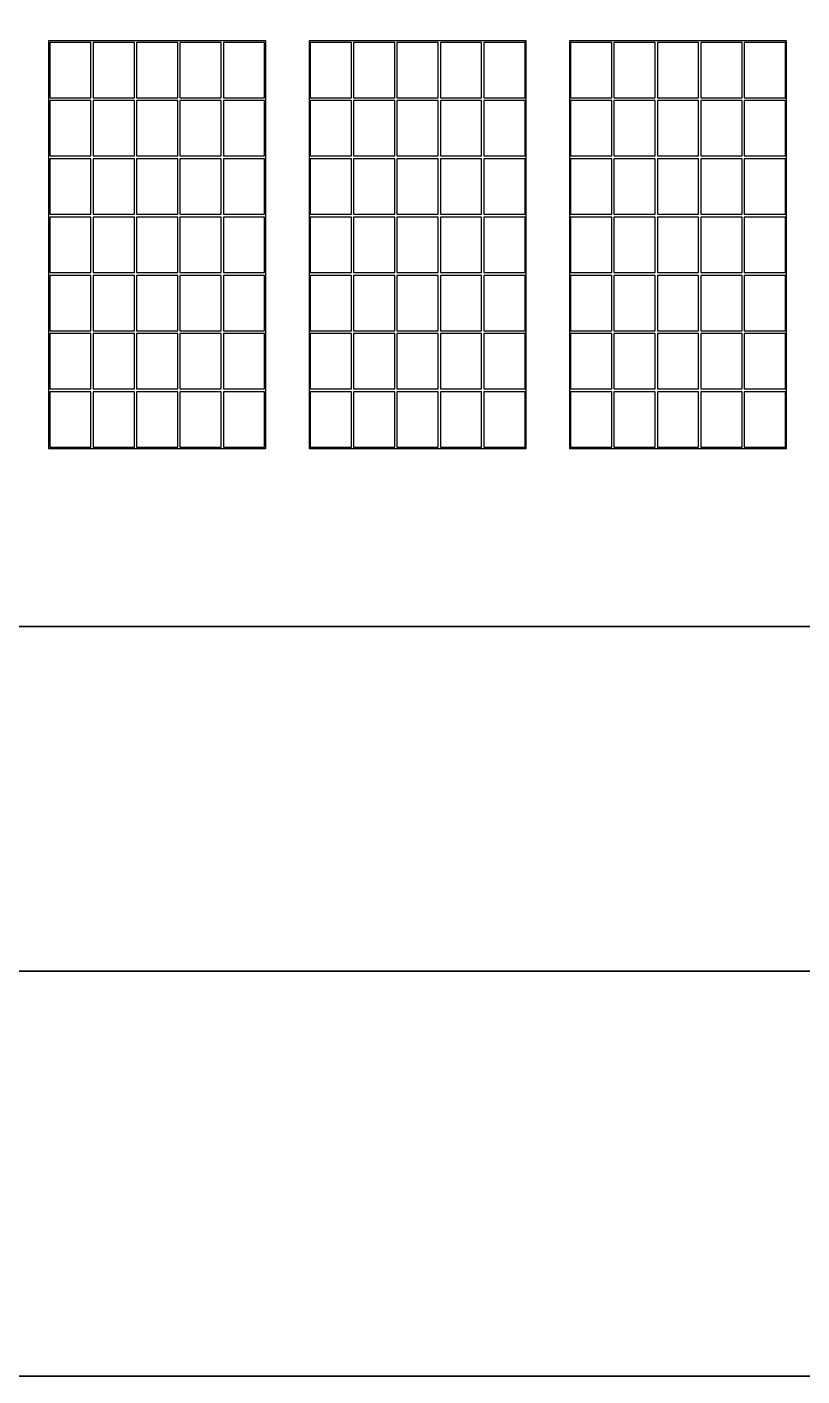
# Model space of a CAD drawing. Header units: centimetres. Extents: x -64.7 to 31.2, y -38.5 to 7.
# Drawn here: x -2.889 to -1.856, y 3.35 to 5.15 of the extents above; entities that cross this region are included whole.
import ezdxf

# ---------------------------------------------------------------- set-up
doc = ezdxf.new("R2010")
doc.units = ezdxf.units.CM
doc.header["$MEASUREMENT"] = 0
doc.layers.add('Layer 1', color=7, linetype='Continuous')

msp = doc.modelspace()

# ---------------------------------------------------------------- linework, layer by layer
at = {"layer": 'Layer 1', "color": 114, "lineweight": 35}
msp.add_open_spline([(-5.5, 6.95), (-5.5, 6.95), (2.5, 6.95), (2.5, 6.95), (2.5, 6.95), (2.5, 6.95), (2.5, 3.35), (2.5, 3.35), (2.5, 3.35), (2.5, 3.35), (-5.5, 3.35), (-5.5, 3.35), (-5.5, 3.35), (-5.5, 3.35), (-5.5, 6.95), (-5.5, 6.95)], degree=3, knots=[0, 0, 0, 0, 0.25, 0.25, 0.25, 0.25, 0.5, 0.5, 0.5, 0.5, 0.75, 0.75, 0.75, 0.75, 1, 1, 1, 1], dxfattribs=at)
at = {"layer": 'Layer 1', "color": 250, "lineweight": 35}
msp.add_open_spline([(-4.8, 6.41), (-4.8, 6.41), (1.8, 6.41), (1.8, 6.41), (1.8, 6.41), (1.8, 6.41), (1.8, 3.89), (1.8, 3.89), (1.8, 3.89), (1.8, 3.89), (-4.8, 3.89), (-4.8, 3.89), (-4.8, 3.89), (-4.8, 3.89), (-4.8, 6.41), (-4.8, 6.41)], degree=3, knots=[0, 0, 0, 0, 0.25, 0.25, 0.25, 0.25, 0.5, 0.5, 0.5, 0.5, 0.75, 0.75, 0.75, 0.75, 1, 1, 1, 1], dxfattribs=at)
at = {"layer": 'Layer 1', "color": 52, "lineweight": 35}
msp.add_open_spline([(-4.3105, 5.95), (-4.3105, 5.95), (1.3105, 5.95), (1.3105, 5.95), (1.3105, 5.95), (1.3105, 5.95), (1.3105, 4.35), (1.3105, 4.35), (1.3105, 4.35), (1.3105, 4.35), (-4.3105, 4.35), (-4.3105, 4.35), (-4.3105, 4.35), (-4.3105, 4.35), (-4.3105, 5.95), (-4.3105, 5.95)], degree=3, knots=[0, 0, 0, 0, 0.25, 0.25, 0.25, 0.25, 0.5, 0.5, 0.5, 0.5, 0.75, 0.75, 0.75, 0.75, 1, 1, 1, 1], dxfattribs=at)
at = {"layer": 'Layer 1', "color": 52}
for points in [[(-2.86057, 5.13141), (-2.86057, 5.13141), (-2.57094, 5.13141), (-2.57094, 5.13141), (-2.57094, 5.13141), (-2.57094, 5.13141), (-2.57094, 4.58738), (-2.57094, 4.58738), (-2.57094, 4.58738), (-2.57094, 4.58738), (-2.86057, 4.58738), (-2.86057, 4.58738), (-2.86057, 4.58738), (-2.86057, 4.58738), (-2.86057, 5.13141), (-2.86057, 5.13141)], [(-2.51321, 5.13141), (-2.51321, 5.13141), (-2.22358, 5.13141), (-2.22358, 5.13141), (-2.22358, 5.13141), (-2.22358, 5.13141), (-2.22358, 4.58738), (-2.22358, 4.58738), (-2.22358, 4.58738), (-2.22358, 4.58738), (-2.51321, 4.58738), (-2.51321, 4.58738), (-2.51321, 4.58738), (-2.51321, 4.58738), (-2.51321, 5.13141), (-2.51321, 5.13141)], [(-2.16585, 5.13141), (-2.16585, 5.13141), (-1.87622, 5.13141), (-1.87622, 5.13141), (-1.87622, 5.13141), (-1.87622, 5.13141), (-1.87622, 4.58738), (-1.87622, 4.58738), (-1.87622, 4.58738), (-1.87622, 4.58738), (-2.16585, 4.58738), (-2.16585, 4.58738), (-2.16585, 4.58738), (-2.16585, 4.58738), (-2.16585, 5.13141), (-2.16585, 5.13141)], [(-2.85912, 5.12947), (-2.85912, 5.12947), (-2.80409, 5.12947), (-2.80409, 5.12947), (-2.80409, 5.12947), (-2.80409, 5.12947), (-2.80409, 5.05563), (-2.80409, 5.05563), (-2.80409, 5.05563), (-2.80409, 5.05563), (-2.85912, 5.05563), (-2.85912, 5.05563), (-2.85912, 5.05563), (-2.85912, 5.05563), (-2.85912, 5.12947), (-2.85912, 5.12947)], [(-2.80119, 5.12947), (-2.80119, 5.12947), (-2.74616, 5.12947), (-2.74616, 5.12947), (-2.74616, 5.12947), (-2.74616, 5.12947), (-2.74616, 5.05563), (-2.74616, 5.05563), (-2.74616, 5.05563), (-2.74616, 5.05563), (-2.80119, 5.05563), (-2.80119, 5.05563), (-2.80119, 5.05563), (-2.80119, 5.05563), (-2.80119, 5.12947), (-2.80119, 5.12947)], [(-2.62742, 5.12947), (-2.62742, 5.12947), (-2.57239, 5.12947), (-2.57239, 5.12947), (-2.57239, 5.12947), (-2.57239, 5.12947), (-2.57239, 5.05563), (-2.57239, 5.05563), (-2.57239, 5.05563), (-2.57239, 5.05563), (-2.62742, 5.05563), (-2.62742, 5.05563), (-2.62742, 5.05563), (-2.62742, 5.05563), (-2.62742, 5.12947), (-2.62742, 5.12947)], [(-2.51176, 5.12947), (-2.51176, 5.12947), (-2.45673, 5.12947), (-2.45673, 5.12947), (-2.45673, 5.12947), (-2.45673, 5.12947), (-2.45673, 5.05563), (-2.45673, 5.05563), (-2.45673, 5.05563), (-2.45673, 5.05563), (-2.51176, 5.05563), (-2.51176, 5.05563), (-2.51176, 5.05563), (-2.51176, 5.05563), (-2.51176, 5.12947), (-2.51176, 5.12947)], [(-2.45384, 5.12947), (-2.45384, 5.12947), (-2.39881, 5.12947), (-2.39881, 5.12947), (-2.39881, 5.12947), (-2.39881, 5.12947), (-2.39881, 5.05563), (-2.39881, 5.05563), (-2.39881, 5.05563), (-2.39881, 5.05563), (-2.45384, 5.05563), (-2.45384, 5.05563), (-2.45384, 5.05563), (-2.45384, 5.05563), (-2.45384, 5.12947), (-2.45384, 5.12947)], [(-2.39591, 5.12947), (-2.39591, 5.12947), (-2.34088, 5.12947), (-2.34088, 5.12947), (-2.34088, 5.12947), (-2.34088, 5.12947), (-2.34088, 5.05563), (-2.34088, 5.05563), (-2.34088, 5.05563), (-2.34088, 5.05563), (-2.39591, 5.05563), (-2.39591, 5.05563), (-2.39591, 5.05563), (-2.39591, 5.05563), (-2.39591, 5.12947), (-2.39591, 5.12947)], [(-2.33798, 5.12947), (-2.33798, 5.12947), (-2.28296, 5.12947), (-2.28296, 5.12947), (-2.28296, 5.12947), (-2.28296, 5.12947), (-2.28296, 5.05563), (-2.28296, 5.05563), (-2.28296, 5.05563), (-2.28296, 5.05563), (-2.33798, 5.05563), (-2.33798, 5.05563), (-2.33798, 5.05563), (-2.33798, 5.05563), (-2.33798, 5.12947), (-2.33798, 5.12947)], [(-2.28006, 5.12947), (-2.28006, 5.12947), (-2.22503, 5.12947), (-2.22503, 5.12947), (-2.22503, 5.12947), (-2.22503, 5.12947), (-2.22503, 5.05563), (-2.22503, 5.05563), (-2.22503, 5.05563), (-2.22503, 5.05563), (-2.28006, 5.05563), (-2.28006, 5.05563), (-2.28006, 5.05563), (-2.28006, 5.05563), (-2.28006, 5.12947), (-2.28006, 5.12947)], [(-2.1644, 5.12947), (-2.1644, 5.12947), (-2.10937, 5.12947), (-2.10937, 5.12947), (-2.10937, 5.12947), (-2.10937, 5.12947), (-2.10937, 5.05563), (-2.10937, 5.05563), (-2.10937, 5.05563), (-2.10937, 5.05563), (-2.1644, 5.05563), (-2.1644, 5.05563), (-2.1644, 5.05563), (-2.1644, 5.05563), (-2.1644, 5.12947), (-2.1644, 5.12947)], [(-2.10648, 5.12947), (-2.10648, 5.12947), (-2.05145, 5.12947), (-2.05145, 5.12947), (-2.05145, 5.12947), (-2.05145, 5.12947), (-2.05145, 5.05563), (-2.05145, 5.05563), (-2.05145, 5.05563), (-2.05145, 5.05563), (-2.10648, 5.05563), (-2.10648, 5.05563), (-2.10648, 5.05563), (-2.10648, 5.05563), (-2.10648, 5.12947), (-2.10648, 5.12947)], [(-2.04855, 5.12947), (-2.04855, 5.12947), (-1.99352, 5.12947), (-1.99352, 5.12947), (-1.99352, 5.12947), (-1.99352, 5.12947), (-1.99352, 5.05563), (-1.99352, 5.05563), (-1.99352, 5.05563), (-1.99352, 5.05563), (-2.04855, 5.05563), (-2.04855, 5.05563), (-2.04855, 5.05563), (-2.04855, 5.05563), (-2.04855, 5.12947), (-2.04855, 5.12947)], [(-1.99063, 5.12947), (-1.99063, 5.12947), (-1.9356, 5.12947), (-1.9356, 5.12947), (-1.9356, 5.12947), (-1.9356, 5.12947), (-1.9356, 5.05563), (-1.9356, 5.05563), (-1.9356, 5.05563), (-1.9356, 5.05563), (-1.99063, 5.05563), (-1.99063, 5.05563), (-1.99063, 5.05563), (-1.99063, 5.05563), (-1.99063, 5.12947), (-1.99063, 5.12947)], [(-1.9327, 5.12947), (-1.9327, 5.12947), (-1.87767, 5.12947), (-1.87767, 5.12947), (-1.87767, 5.12947), (-1.87767, 5.12947), (-1.87767, 5.05563), (-1.87767, 5.05563), (-1.87767, 5.05563), (-1.87767, 5.05563), (-1.9327, 5.05563), (-1.9327, 5.05563), (-1.9327, 5.05563), (-1.9327, 5.05563), (-1.9327, 5.12947), (-1.9327, 5.12947)], [(-2.85912, 5.05175), (-2.85912, 5.05175), (-2.80409, 5.05175), (-2.80409, 5.05175), (-2.80409, 5.05175), (-2.80409, 5.05175), (-2.80409, 4.97792), (-2.80409, 4.97792), (-2.80409, 4.97792), (-2.80409, 4.97792), (-2.85912, 4.97792), (-2.85912, 4.97792), (-2.85912, 4.97792), (-2.85912, 4.97792), (-2.85912, 5.05175), (-2.85912, 5.05175)], [(-2.74327, 5.05175), (-2.74327, 5.05175), (-2.68824, 5.05175), (-2.68824, 5.05175), (-2.68824, 5.05175), (-2.68824, 5.05175), (-2.68824, 4.97792), (-2.68824, 4.97792), (-2.68824, 4.97792), (-2.68824, 4.97792), (-2.74327, 4.97792), (-2.74327, 4.97792), (-2.74327, 4.97792), (-2.74327, 4.97792), (-2.74327, 5.05175), (-2.74327, 5.05175)], [(-2.68534, 5.05175), (-2.68534, 5.05175), (-2.63031, 5.05175), (-2.63031, 5.05175), (-2.63031, 5.05175), (-2.63031, 5.05175), (-2.63031, 4.97792), (-2.63031, 4.97792), (-2.63031, 4.97792), (-2.63031, 4.97792), (-2.68534, 4.97792), (-2.68534, 4.97792), (-2.68534, 4.97792), (-2.68534, 4.97792), (-2.68534, 5.05175), (-2.68534, 5.05175)], [(-2.62742, 5.05175), (-2.62742, 5.05175), (-2.57239, 5.05175), (-2.57239, 5.05175), (-2.57239, 5.05175), (-2.57239, 5.05175), (-2.57239, 4.97792), (-2.57239, 4.97792), (-2.57239, 4.97792), (-2.57239, 4.97792), (-2.62742, 4.97792), (-2.62742, 4.97792), (-2.62742, 4.97792), (-2.62742, 4.97792), (-2.62742, 5.05175), (-2.62742, 5.05175)], [(-2.51176, 5.05175), (-2.51176, 5.05175), (-2.45673, 5.05175), (-2.45673, 5.05175), (-2.45673, 5.05175), (-2.45673, 5.05175), (-2.45673, 4.97792), (-2.45673, 4.97792), (-2.45673, 4.97792), (-2.45673, 4.97792), (-2.51176, 4.97792), (-2.51176, 4.97792), (-2.51176, 4.97792), (-2.51176, 4.97792), (-2.51176, 5.05175), (-2.51176, 5.05175)], [(-2.45384, 5.05175), (-2.45384, 5.05175), (-2.39881, 5.05175), (-2.39881, 5.05175), (-2.39881, 5.05175), (-2.39881, 5.05175), (-2.39881, 4.97792), (-2.39881, 4.97792), (-2.39881, 4.97792), (-2.39881, 4.97792), (-2.45384, 4.97792), (-2.45384, 4.97792), (-2.45384, 4.97792), (-2.45384, 4.97792), (-2.45384, 5.05175), (-2.45384, 5.05175)], [(-2.39591, 5.05175), (-2.39591, 5.05175), (-2.34088, 5.05175), (-2.34088, 5.05175), (-2.34088, 5.05175), (-2.34088, 5.05175), (-2.34088, 4.97792), (-2.34088, 4.97792), (-2.34088, 4.97792), (-2.34088, 4.97792), (-2.39591, 4.97792), (-2.39591, 4.97792), (-2.39591, 4.97792), (-2.39591, 4.97792), (-2.39591, 5.05175), (-2.39591, 5.05175)], [(-2.33798, 5.05175), (-2.33798, 5.05175), (-2.28296, 5.05175), (-2.28296, 5.05175), (-2.28296, 5.05175), (-2.28296, 5.05175), (-2.28296, 4.97792), (-2.28296, 4.97792), (-2.28296, 4.97792), (-2.28296, 4.97792), (-2.33798, 4.97792), (-2.33798, 4.97792), (-2.33798, 4.97792), (-2.33798, 4.97792), (-2.33798, 5.05175), (-2.33798, 5.05175)], [(-2.28006, 5.05175), (-2.28006, 5.05175), (-2.22503, 5.05175), (-2.22503, 5.05175), (-2.22503, 5.05175), (-2.22503, 5.05175), (-2.22503, 4.97792), (-2.22503, 4.97792), (-2.22503, 4.97792), (-2.22503, 4.97792), (-2.28006, 4.97792), (-2.28006, 4.97792), (-2.28006, 4.97792), (-2.28006, 4.97792), (-2.28006, 5.05175), (-2.28006, 5.05175)], [(-2.1644, 5.05175), (-2.1644, 5.05175), (-2.10937, 5.05175), (-2.10937, 5.05175), (-2.10937, 5.05175), (-2.10937, 5.05175), (-2.10937, 4.97792), (-2.10937, 4.97792), (-2.10937, 4.97792), (-2.10937, 4.97792), (-2.1644, 4.97792), (-2.1644, 4.97792), (-2.1644, 4.97792), (-2.1644, 4.97792), (-2.1644, 5.05175), (-2.1644, 5.05175)], [(-2.10648, 5.05175), (-2.10648, 5.05175), (-2.05145, 5.05175), (-2.05145, 5.05175), (-2.05145, 5.05175), (-2.05145, 5.05175), (-2.05145, 4.97792), (-2.05145, 4.97792), (-2.05145, 4.97792), (-2.05145, 4.97792), (-2.10648, 4.97792), (-2.10648, 4.97792), (-2.10648, 4.97792), (-2.10648, 4.97792), (-2.10648, 5.05175), (-2.10648, 5.05175)], [(-2.04855, 5.05175), (-2.04855, 5.05175), (-1.99352, 5.05175), (-1.99352, 5.05175), (-1.99352, 5.05175), (-1.99352, 5.05175), (-1.99352, 4.97792), (-1.99352, 4.97792), (-1.99352, 4.97792), (-1.99352, 4.97792), (-2.04855, 4.97792), (-2.04855, 4.97792), (-2.04855, 4.97792), (-2.04855, 4.97792), (-2.04855, 5.05175), (-2.04855, 5.05175)], [(-1.99063, 5.05175), (-1.99063, 5.05175), (-1.9356, 5.05175), (-1.9356, 5.05175), (-1.9356, 5.05175), (-1.9356, 5.05175), (-1.9356, 4.97792), (-1.9356, 4.97792), (-1.9356, 4.97792), (-1.9356, 4.97792), (-1.99063, 4.97792), (-1.99063, 4.97792), (-1.99063, 4.97792), (-1.99063, 4.97792), (-1.99063, 5.05175), (-1.99063, 5.05175)], [(-1.9327, 5.05175), (-1.9327, 5.05175), (-1.87767, 5.05175), (-1.87767, 5.05175), (-1.87767, 5.05175), (-1.87767, 5.05175), (-1.87767, 4.97792), (-1.87767, 4.97792), (-1.87767, 4.97792), (-1.87767, 4.97792), (-1.9327, 4.97792), (-1.9327, 4.97792), (-1.9327, 4.97792), (-1.9327, 4.97792), (-1.9327, 5.05175), (-1.9327, 5.05175)], [(-2.80119, 4.97403), (-2.80119, 4.97403), (-2.74616, 4.97403), (-2.74616, 4.97403), (-2.74616, 4.97403), (-2.74616, 4.97403), (-2.74616, 4.9002), (-2.74616, 4.9002), (-2.74616, 4.9002), (-2.74616, 4.9002), (-2.80119, 4.9002), (-2.80119, 4.9002), (-2.80119, 4.9002), (-2.80119, 4.9002), (-2.80119, 4.97403), (-2.80119, 4.97403)], [(-2.74327, 4.97403), (-2.74327, 4.97403), (-2.68824, 4.97403), (-2.68824, 4.97403), (-2.68824, 4.97403), (-2.68824, 4.97403), (-2.68824, 4.9002), (-2.68824, 4.9002), (-2.68824, 4.9002), (-2.68824, 4.9002), (-2.74327, 4.9002), (-2.74327, 4.9002), (-2.74327, 4.9002), (-2.74327, 4.9002), (-2.74327, 4.97403), (-2.74327, 4.97403)], [(-2.68534, 4.97403), (-2.68534, 4.97403), (-2.63031, 4.97403), (-2.63031, 4.97403), (-2.63031, 4.97403), (-2.63031, 4.97403), (-2.63031, 4.9002), (-2.63031, 4.9002), (-2.63031, 4.9002), (-2.63031, 4.9002), (-2.68534, 4.9002), (-2.68534, 4.9002), (-2.68534, 4.9002), (-2.68534, 4.9002), (-2.68534, 4.97403), (-2.68534, 4.97403)], [(-2.62742, 4.97403), (-2.62742, 4.97403), (-2.57239, 4.97403), (-2.57239, 4.97403), (-2.57239, 4.97403), (-2.57239, 4.97403), (-2.57239, 4.9002), (-2.57239, 4.9002), (-2.57239, 4.9002), (-2.57239, 4.9002), (-2.62742, 4.9002), (-2.62742, 4.9002), (-2.62742, 4.9002), (-2.62742, 4.9002), (-2.62742, 4.97403), (-2.62742, 4.97403)], [(-2.51176, 4.97403), (-2.51176, 4.97403), (-2.45673, 4.97403), (-2.45673, 4.97403), (-2.45673, 4.97403), (-2.45673, 4.97403), (-2.45673, 4.9002), (-2.45673, 4.9002), (-2.45673, 4.9002), (-2.45673, 4.9002), (-2.51176, 4.9002), (-2.51176, 4.9002), (-2.51176, 4.9002), (-2.51176, 4.9002), (-2.51176, 4.97403), (-2.51176, 4.97403)], [(-2.45384, 4.97403), (-2.45384, 4.97403), (-2.39881, 4.97403), (-2.39881, 4.97403), (-2.39881, 4.97403), (-2.39881, 4.97403), (-2.39881, 4.9002), (-2.39881, 4.9002), (-2.39881, 4.9002), (-2.39881, 4.9002), (-2.45384, 4.9002), (-2.45384, 4.9002), (-2.45384, 4.9002), (-2.45384, 4.9002), (-2.45384, 4.97403), (-2.45384, 4.97403)], [(-2.39591, 4.97403), (-2.39591, 4.97403), (-2.34088, 4.97403), (-2.34088, 4.97403), (-2.34088, 4.97403), (-2.34088, 4.97403), (-2.34088, 4.9002), (-2.34088, 4.9002), (-2.34088, 4.9002), (-2.34088, 4.9002), (-2.39591, 4.9002), (-2.39591, 4.9002), (-2.39591, 4.9002), (-2.39591, 4.9002), (-2.39591, 4.97403), (-2.39591, 4.97403)], [(-2.33798, 4.97403), (-2.33798, 4.97403), (-2.28296, 4.97403), (-2.28296, 4.97403), (-2.28296, 4.97403), (-2.28296, 4.97403), (-2.28296, 4.9002), (-2.28296, 4.9002), (-2.28296, 4.9002), (-2.28296, 4.9002), (-2.33798, 4.9002), (-2.33798, 4.9002), (-2.33798, 4.9002), (-2.33798, 4.9002), (-2.33798, 4.97403), (-2.33798, 4.97403)], [(-2.28006, 4.97403), (-2.28006, 4.97403), (-2.22503, 4.97403), (-2.22503, 4.97403), (-2.22503, 4.97403), (-2.22503, 4.97403), (-2.22503, 4.9002), (-2.22503, 4.9002), (-2.22503, 4.9002), (-2.22503, 4.9002), (-2.28006, 4.9002), (-2.28006, 4.9002), (-2.28006, 4.9002), (-2.28006, 4.9002), (-2.28006, 4.97403), (-2.28006, 4.97403)], [(-2.10648, 4.97403), (-2.10648, 4.97403), (-2.05145, 4.97403), (-2.05145, 4.97403), (-2.05145, 4.97403), (-2.05145, 4.97403), (-2.05145, 4.9002), (-2.05145, 4.9002), (-2.05145, 4.9002), (-2.05145, 4.9002), (-2.10648, 4.9002), (-2.10648, 4.9002), (-2.10648, 4.9002), (-2.10648, 4.9002), (-2.10648, 4.97403), (-2.10648, 4.97403)], [(-2.04855, 4.97403), (-2.04855, 4.97403), (-1.99352, 4.97403), (-1.99352, 4.97403), (-1.99352, 4.97403), (-1.99352, 4.97403), (-1.99352, 4.9002), (-1.99352, 4.9002), (-1.99352, 4.9002), (-1.99352, 4.9002), (-2.04855, 4.9002), (-2.04855, 4.9002), (-2.04855, 4.9002), (-2.04855, 4.9002), (-2.04855, 4.97403), (-2.04855, 4.97403)], [(-1.99063, 4.97403), (-1.99063, 4.97403), (-1.9356, 4.97403), (-1.9356, 4.97403), (-1.9356, 4.97403), (-1.9356, 4.97403), (-1.9356, 4.9002), (-1.9356, 4.9002), (-1.9356, 4.9002), (-1.9356, 4.9002), (-1.99063, 4.9002), (-1.99063, 4.9002), (-1.99063, 4.9002), (-1.99063, 4.9002), (-1.99063, 4.97403), (-1.99063, 4.97403)], [(-2.62742, 4.89631), (-2.62742, 4.89631), (-2.57239, 4.89631), (-2.57239, 4.89631), (-2.57239, 4.89631), (-2.57239, 4.89631), (-2.57239, 4.82248), (-2.57239, 4.82248), (-2.57239, 4.82248), (-2.57239, 4.82248), (-2.62742, 4.82248), (-2.62742, 4.82248), (-2.62742, 4.82248), (-2.62742, 4.82248), (-2.62742, 4.89631), (-2.62742, 4.89631)], [(-2.51176, 4.89631), (-2.51176, 4.89631), (-2.45673, 4.89631), (-2.45673, 4.89631), (-2.45673, 4.89631), (-2.45673, 4.89631), (-2.45673, 4.82248), (-2.45673, 4.82248), (-2.45673, 4.82248), (-2.45673, 4.82248), (-2.51176, 4.82248), (-2.51176, 4.82248), (-2.51176, 4.82248), (-2.51176, 4.82248), (-2.51176, 4.89631), (-2.51176, 4.89631)], [(-2.45384, 4.89631), (-2.45384, 4.89631), (-2.39881, 4.89631), (-2.39881, 4.89631), (-2.39881, 4.89631), (-2.39881, 4.89631), (-2.39881, 4.82248), (-2.39881, 4.82248), (-2.39881, 4.82248), (-2.39881, 4.82248), (-2.45384, 4.82248), (-2.45384, 4.82248), (-2.45384, 4.82248), (-2.45384, 4.82248), (-2.45384, 4.89631), (-2.45384, 4.89631)], [(-2.39591, 4.89631), (-2.39591, 4.89631), (-2.34088, 4.89631), (-2.34088, 4.89631), (-2.34088, 4.89631), (-2.34088, 4.89631), (-2.34088, 4.82248), (-2.34088, 4.82248), (-2.34088, 4.82248), (-2.34088, 4.82248), (-2.39591, 4.82248), (-2.39591, 4.82248), (-2.39591, 4.82248), (-2.39591, 4.82248), (-2.39591, 4.89631), (-2.39591, 4.89631)], [(-2.33798, 4.89631), (-2.33798, 4.89631), (-2.28296, 4.89631), (-2.28296, 4.89631), (-2.28296, 4.89631), (-2.28296, 4.89631), (-2.28296, 4.82248), (-2.28296, 4.82248), (-2.28296, 4.82248), (-2.28296, 4.82248), (-2.33798, 4.82248), (-2.33798, 4.82248), (-2.33798, 4.82248), (-2.33798, 4.82248), (-2.33798, 4.89631), (-2.33798, 4.89631)], [(-2.28006, 4.89631), (-2.28006, 4.89631), (-2.22503, 4.89631), (-2.22503, 4.89631), (-2.22503, 4.89631), (-2.22503, 4.89631), (-2.22503, 4.82248), (-2.22503, 4.82248), (-2.22503, 4.82248), (-2.22503, 4.82248), (-2.28006, 4.82248), (-2.28006, 4.82248), (-2.28006, 4.82248), (-2.28006, 4.82248), (-2.28006, 4.89631), (-2.28006, 4.89631)], [(-2.1644, 4.89631), (-2.1644, 4.89631), (-2.10937, 4.89631), (-2.10937, 4.89631), (-2.10937, 4.89631), (-2.10937, 4.89631), (-2.10937, 4.82248), (-2.10937, 4.82248), (-2.10937, 4.82248), (-2.10937, 4.82248), (-2.1644, 4.82248), (-2.1644, 4.82248), (-2.1644, 4.82248), (-2.1644, 4.82248), (-2.1644, 4.89631), (-2.1644, 4.89631)], [(-2.04855, 4.89631), (-2.04855, 4.89631), (-1.99352, 4.89631), (-1.99352, 4.89631), (-1.99352, 4.89631), (-1.99352, 4.89631), (-1.99352, 4.82248), (-1.99352, 4.82248), (-1.99352, 4.82248), (-1.99352, 4.82248), (-2.04855, 4.82248), (-2.04855, 4.82248), (-2.04855, 4.82248), (-2.04855, 4.82248), (-2.04855, 4.89631), (-2.04855, 4.89631)], [(-1.9327, 4.89631), (-1.9327, 4.89631), (-1.87767, 4.89631), (-1.87767, 4.89631), (-1.87767, 4.89631), (-1.87767, 4.89631), (-1.87767, 4.82248), (-1.87767, 4.82248), (-1.87767, 4.82248), (-1.87767, 4.82248), (-1.9327, 4.82248), (-1.9327, 4.82248), (-1.9327, 4.82248), (-1.9327, 4.82248), (-1.9327, 4.89631), (-1.9327, 4.89631)], [(-2.80119, 4.81859), (-2.80119, 4.81859), (-2.74616, 4.81859), (-2.74616, 4.81859), (-2.74616, 4.81859), (-2.74616, 4.81859), (-2.74616, 4.74476), (-2.74616, 4.74476), (-2.74616, 4.74476), (-2.74616, 4.74476), (-2.80119, 4.74476), (-2.80119, 4.74476), (-2.80119, 4.74476), (-2.80119, 4.74476), (-2.80119, 4.81859), (-2.80119, 4.81859)], [(-2.74327, 4.81859), (-2.74327, 4.81859), (-2.68824, 4.81859), (-2.68824, 4.81859), (-2.68824, 4.81859), (-2.68824, 4.81859), (-2.68824, 4.74476), (-2.68824, 4.74476), (-2.68824, 4.74476), (-2.68824, 4.74476), (-2.74327, 4.74476), (-2.74327, 4.74476), (-2.74327, 4.74476), (-2.74327, 4.74476), (-2.74327, 4.81859), (-2.74327, 4.81859)], [(-2.68534, 4.81859), (-2.68534, 4.81859), (-2.63031, 4.81859), (-2.63031, 4.81859), (-2.63031, 4.81859), (-2.63031, 4.81859), (-2.63031, 4.74476), (-2.63031, 4.74476), (-2.63031, 4.74476), (-2.63031, 4.74476), (-2.68534, 4.74476), (-2.68534, 4.74476), (-2.68534, 4.74476), (-2.68534, 4.74476), (-2.68534, 4.81859), (-2.68534, 4.81859)], [(-2.51176, 4.81859), (-2.51176, 4.81859), (-2.45673, 4.81859), (-2.45673, 4.81859), (-2.45673, 4.81859), (-2.45673, 4.81859), (-2.45673, 4.74476), (-2.45673, 4.74476), (-2.45673, 4.74476), (-2.45673, 4.74476), (-2.51176, 4.74476), (-2.51176, 4.74476), (-2.51176, 4.74476), (-2.51176, 4.74476), (-2.51176, 4.81859), (-2.51176, 4.81859)], [(-2.45384, 4.81859), (-2.45384, 4.81859), (-2.39881, 4.81859), (-2.39881, 4.81859), (-2.39881, 4.81859), (-2.39881, 4.81859), (-2.39881, 4.74476), (-2.39881, 4.74476), (-2.39881, 4.74476), (-2.39881, 4.74476), (-2.45384, 4.74476), (-2.45384, 4.74476), (-2.45384, 4.74476), (-2.45384, 4.74476), (-2.45384, 4.81859), (-2.45384, 4.81859)], [(-2.39591, 4.81859), (-2.39591, 4.81859), (-2.34088, 4.81859), (-2.34088, 4.81859), (-2.34088, 4.81859), (-2.34088, 4.81859), (-2.34088, 4.74476), (-2.34088, 4.74476), (-2.34088, 4.74476), (-2.34088, 4.74476), (-2.39591, 4.74476), (-2.39591, 4.74476), (-2.39591, 4.74476), (-2.39591, 4.74476), (-2.39591, 4.81859), (-2.39591, 4.81859)], [(-2.33798, 4.81859), (-2.33798, 4.81859), (-2.28296, 4.81859), (-2.28296, 4.81859), (-2.28296, 4.81859), (-2.28296, 4.81859), (-2.28296, 4.74476), (-2.28296, 4.74476), (-2.28296, 4.74476), (-2.28296, 4.74476), (-2.33798, 4.74476), (-2.33798, 4.74476), (-2.33798, 4.74476), (-2.33798, 4.74476), (-2.33798, 4.81859), (-2.33798, 4.81859)], [(-2.28006, 4.81859), (-2.28006, 4.81859), (-2.22503, 4.81859), (-2.22503, 4.81859), (-2.22503, 4.81859), (-2.22503, 4.81859), (-2.22503, 4.74476), (-2.22503, 4.74476), (-2.22503, 4.74476), (-2.22503, 4.74476), (-2.28006, 4.74476), (-2.28006, 4.74476), (-2.28006, 4.74476), (-2.28006, 4.74476), (-2.28006, 4.81859), (-2.28006, 4.81859)], [(-2.1644, 4.81859), (-2.1644, 4.81859), (-2.10937, 4.81859), (-2.10937, 4.81859), (-2.10937, 4.81859), (-2.10937, 4.81859), (-2.10937, 4.74476), (-2.10937, 4.74476), (-2.10937, 4.74476), (-2.10937, 4.74476), (-2.1644, 4.74476), (-2.1644, 4.74476), (-2.1644, 4.74476), (-2.1644, 4.74476), (-2.1644, 4.81859), (-2.1644, 4.81859)], [(-2.10648, 4.81859), (-2.10648, 4.81859), (-2.05145, 4.81859), (-2.05145, 4.81859), (-2.05145, 4.81859), (-2.05145, 4.81859), (-2.05145, 4.74476), (-2.05145, 4.74476), (-2.05145, 4.74476), (-2.05145, 4.74476), (-2.10648, 4.74476), (-2.10648, 4.74476), (-2.10648, 4.74476), (-2.10648, 4.74476), (-2.10648, 4.81859), (-2.10648, 4.81859)], [(-1.99063, 4.81859), (-1.99063, 4.81859), (-1.9356, 4.81859), (-1.9356, 4.81859), (-1.9356, 4.81859), (-1.9356, 4.81859), (-1.9356, 4.74476), (-1.9356, 4.74476), (-1.9356, 4.74476), (-1.9356, 4.74476), (-1.99063, 4.74476), (-1.99063, 4.74476), (-1.99063, 4.74476), (-1.99063, 4.74476), (-1.99063, 4.81859), (-1.99063, 4.81859)], [(-1.9327, 4.81859), (-1.9327, 4.81859), (-1.87767, 4.81859), (-1.87767, 4.81859), (-1.87767, 4.81859), (-1.87767, 4.81859), (-1.87767, 4.74476), (-1.87767, 4.74476), (-1.87767, 4.74476), (-1.87767, 4.74476), (-1.9327, 4.74476), (-1.9327, 4.74476), (-1.9327, 4.74476), (-1.9327, 4.74476), (-1.9327, 4.81859), (-1.9327, 4.81859)], [(-2.80119, 4.74087), (-2.80119, 4.74087), (-2.74616, 4.74087), (-2.74616, 4.74087), (-2.74616, 4.74087), (-2.74616, 4.74087), (-2.74616, 4.66704), (-2.74616, 4.66704), (-2.74616, 4.66704), (-2.74616, 4.66704), (-2.80119, 4.66704), (-2.80119, 4.66704), (-2.80119, 4.66704), (-2.80119, 4.66704), (-2.80119, 4.74087), (-2.80119, 4.74087)], [(-2.74327, 4.74087), (-2.74327, 4.74087), (-2.68824, 4.74087), (-2.68824, 4.74087), (-2.68824, 4.74087), (-2.68824, 4.74087), (-2.68824, 4.66704), (-2.68824, 4.66704), (-2.68824, 4.66704), (-2.68824, 4.66704), (-2.74327, 4.66704), (-2.74327, 4.66704), (-2.74327, 4.66704), (-2.74327, 4.66704), (-2.74327, 4.74087), (-2.74327, 4.74087)], [(-2.68534, 4.74087), (-2.68534, 4.74087), (-2.63031, 4.74087), (-2.63031, 4.74087), (-2.63031, 4.74087), (-2.63031, 4.74087), (-2.63031, 4.66704), (-2.63031, 4.66704), (-2.63031, 4.66704), (-2.63031, 4.66704), (-2.68534, 4.66704), (-2.68534, 4.66704), (-2.68534, 4.66704), (-2.68534, 4.66704), (-2.68534, 4.74087), (-2.68534, 4.74087)], [(-2.51176, 4.74087), (-2.51176, 4.74087), (-2.45673, 4.74087), (-2.45673, 4.74087), (-2.45673, 4.74087), (-2.45673, 4.74087), (-2.45673, 4.66704), (-2.45673, 4.66704), (-2.45673, 4.66704), (-2.45673, 4.66704), (-2.51176, 4.66704), (-2.51176, 4.66704), (-2.51176, 4.66704), (-2.51176, 4.66704), (-2.51176, 4.74087), (-2.51176, 4.74087)], [(-2.45384, 4.74087), (-2.45384, 4.74087), (-2.39881, 4.74087), (-2.39881, 4.74087), (-2.39881, 4.74087), (-2.39881, 4.74087), (-2.39881, 4.66704), (-2.39881, 4.66704), (-2.39881, 4.66704), (-2.39881, 4.66704), (-2.45384, 4.66704), (-2.45384, 4.66704), (-2.45384, 4.66704), (-2.45384, 4.66704), (-2.45384, 4.74087), (-2.45384, 4.74087)], [(-2.39591, 4.74087), (-2.39591, 4.74087), (-2.34088, 4.74087), (-2.34088, 4.74087), (-2.34088, 4.74087), (-2.34088, 4.74087), (-2.34088, 4.66704), (-2.34088, 4.66704), (-2.34088, 4.66704), (-2.34088, 4.66704), (-2.39591, 4.66704), (-2.39591, 4.66704), (-2.39591, 4.66704), (-2.39591, 4.66704), (-2.39591, 4.74087), (-2.39591, 4.74087)], [(-2.33798, 4.74087), (-2.33798, 4.74087), (-2.28296, 4.74087), (-2.28296, 4.74087), (-2.28296, 4.74087), (-2.28296, 4.74087), (-2.28296, 4.66704), (-2.28296, 4.66704), (-2.28296, 4.66704), (-2.28296, 4.66704), (-2.33798, 4.66704), (-2.33798, 4.66704), (-2.33798, 4.66704), (-2.33798, 4.66704), (-2.33798, 4.74087), (-2.33798, 4.74087)], [(-2.28006, 4.74087), (-2.28006, 4.74087), (-2.22503, 4.74087), (-2.22503, 4.74087), (-2.22503, 4.74087), (-2.22503, 4.74087), (-2.22503, 4.66704), (-2.22503, 4.66704), (-2.22503, 4.66704), (-2.22503, 4.66704), (-2.28006, 4.66704), (-2.28006, 4.66704), (-2.28006, 4.66704), (-2.28006, 4.66704), (-2.28006, 4.74087), (-2.28006, 4.74087)], [(-2.1644, 4.74087), (-2.1644, 4.74087), (-2.10937, 4.74087), (-2.10937, 4.74087), (-2.10937, 4.74087), (-2.10937, 4.74087), (-2.10937, 4.66704), (-2.10937, 4.66704), (-2.10937, 4.66704), (-2.10937, 4.66704), (-2.1644, 4.66704), (-2.1644, 4.66704), (-2.1644, 4.66704), (-2.1644, 4.66704), (-2.1644, 4.74087), (-2.1644, 4.74087)], [(-2.04855, 4.74087), (-2.04855, 4.74087), (-1.99352, 4.74087), (-1.99352, 4.74087), (-1.99352, 4.74087), (-1.99352, 4.74087), (-1.99352, 4.66704), (-1.99352, 4.66704), (-1.99352, 4.66704), (-1.99352, 4.66704), (-2.04855, 4.66704), (-2.04855, 4.66704), (-2.04855, 4.66704), (-2.04855, 4.66704), (-2.04855, 4.74087), (-2.04855, 4.74087)], [(-1.9327, 4.74087), (-1.9327, 4.74087), (-1.87767, 4.74087), (-1.87767, 4.74087), (-1.87767, 4.74087), (-1.87767, 4.74087), (-1.87767, 4.66704), (-1.87767, 4.66704), (-1.87767, 4.66704), (-1.87767, 4.66704), (-1.9327, 4.66704), (-1.9327, 4.66704), (-1.9327, 4.66704), (-1.9327, 4.66704), (-1.9327, 4.74087), (-1.9327, 4.74087)], [(-2.85912, 4.66316), (-2.85912, 4.66316), (-2.80409, 4.66316), (-2.80409, 4.66316), (-2.80409, 4.66316), (-2.80409, 4.66316), (-2.80409, 4.58932), (-2.80409, 4.58932), (-2.80409, 4.58932), (-2.80409, 4.58932), (-2.85912, 4.58932), (-2.85912, 4.58932), (-2.85912, 4.58932), (-2.85912, 4.58932), (-2.85912, 4.66316), (-2.85912, 4.66316)], [(-2.62742, 4.66316), (-2.62742, 4.66316), (-2.57239, 4.66316), (-2.57239, 4.66316), (-2.57239, 4.66316), (-2.57239, 4.66316), (-2.57239, 4.58932), (-2.57239, 4.58932), (-2.57239, 4.58932), (-2.57239, 4.58932), (-2.62742, 4.58932), (-2.62742, 4.58932), (-2.62742, 4.58932), (-2.62742, 4.58932), (-2.62742, 4.66316), (-2.62742, 4.66316)], [(-2.51176, 4.66316), (-2.51176, 4.66316), (-2.45673, 4.66316), (-2.45673, 4.66316), (-2.45673, 4.66316), (-2.45673, 4.66316), (-2.45673, 4.58932), (-2.45673, 4.58932), (-2.45673, 4.58932), (-2.45673, 4.58932), (-2.51176, 4.58932), (-2.51176, 4.58932), (-2.51176, 4.58932), (-2.51176, 4.58932), (-2.51176, 4.66316), (-2.51176, 4.66316)], [(-2.45384, 4.66316), (-2.45384, 4.66316), (-2.39881, 4.66316), (-2.39881, 4.66316), (-2.39881, 4.66316), (-2.39881, 4.66316), (-2.39881, 4.58932), (-2.39881, 4.58932), (-2.39881, 4.58932), (-2.39881, 4.58932), (-2.45384, 4.58932), (-2.45384, 4.58932), (-2.45384, 4.58932), (-2.45384, 4.58932), (-2.45384, 4.66316), (-2.45384, 4.66316)], [(-2.39591, 4.66316), (-2.39591, 4.66316), (-2.34088, 4.66316), (-2.34088, 4.66316), (-2.34088, 4.66316), (-2.34088, 4.66316), (-2.34088, 4.58932), (-2.34088, 4.58932), (-2.34088, 4.58932), (-2.34088, 4.58932), (-2.39591, 4.58932), (-2.39591, 4.58932), (-2.39591, 4.58932), (-2.39591, 4.58932), (-2.39591, 4.66316), (-2.39591, 4.66316)], [(-2.33798, 4.66316), (-2.33798, 4.66316), (-2.28296, 4.66316), (-2.28296, 4.66316), (-2.28296, 4.66316), (-2.28296, 4.66316), (-2.28296, 4.58932), (-2.28296, 4.58932), (-2.28296, 4.58932), (-2.28296, 4.58932), (-2.33798, 4.58932), (-2.33798, 4.58932), (-2.33798, 4.58932), (-2.33798, 4.58932), (-2.33798, 4.66316), (-2.33798, 4.66316)], [(-2.28006, 4.66316), (-2.28006, 4.66316), (-2.22503, 4.66316), (-2.22503, 4.66316), (-2.22503, 4.66316), (-2.22503, 4.66316), (-2.22503, 4.58932), (-2.22503, 4.58932), (-2.22503, 4.58932), (-2.22503, 4.58932), (-2.28006, 4.58932), (-2.28006, 4.58932), (-2.28006, 4.58932), (-2.28006, 4.58932), (-2.28006, 4.66316), (-2.28006, 4.66316)], [(-2.10648, 4.66316), (-2.10648, 4.66316), (-2.05145, 4.66316), (-2.05145, 4.66316), (-2.05145, 4.66316), (-2.05145, 4.66316), (-2.05145, 4.58932), (-2.05145, 4.58932), (-2.05145, 4.58932), (-2.05145, 4.58932), (-2.10648, 4.58932), (-2.10648, 4.58932), (-2.10648, 4.58932), (-2.10648, 4.58932), (-2.10648, 4.66316), (-2.10648, 4.66316)], [(-2.04855, 4.66316), (-2.04855, 4.66316), (-1.99352, 4.66316), (-1.99352, 4.66316), (-1.99352, 4.66316), (-1.99352, 4.66316), (-1.99352, 4.58932), (-1.99352, 4.58932), (-1.99352, 4.58932), (-1.99352, 4.58932), (-2.04855, 4.58932), (-2.04855, 4.58932), (-2.04855, 4.58932), (-2.04855, 4.58932), (-2.04855, 4.66316), (-2.04855, 4.66316)], [(-1.99063, 4.66316), (-1.99063, 4.66316), (-1.9356, 4.66316), (-1.9356, 4.66316), (-1.9356, 4.66316), (-1.9356, 4.66316), (-1.9356, 4.58932), (-1.9356, 4.58932), (-1.9356, 4.58932), (-1.9356, 4.58932), (-1.99063, 4.58932), (-1.99063, 4.58932), (-1.99063, 4.58932), (-1.99063, 4.58932), (-1.99063, 4.66316), (-1.99063, 4.66316)]]:
    msp.add_open_spline(points, degree=3, knots=[0, 0, 0, 0, 0.25, 0.25, 0.25, 0.25, 0.5, 0.5, 0.5, 0.5, 0.75, 0.75, 0.75, 0.75, 1, 1, 1, 1], dxfattribs=at)
at = {"layer": 'Layer 1', "color": 250}
for points in [[(-2.74327, 5.12947), (-2.74327, 5.12947), (-2.68824, 5.12947), (-2.68824, 5.12947), (-2.68824, 5.12947), (-2.68824, 5.12947), (-2.68824, 5.05563), (-2.68824, 5.05563), (-2.68824, 5.05563), (-2.68824, 5.05563), (-2.74327, 5.05563), (-2.74327, 5.05563), (-2.74327, 5.05563), (-2.74327, 5.05563), (-2.74327, 5.12947), (-2.74327, 5.12947)], [(-2.68534, 5.12947), (-2.68534, 5.12947), (-2.63031, 5.12947), (-2.63031, 5.12947), (-2.63031, 5.12947), (-2.63031, 5.12947), (-2.63031, 5.05563), (-2.63031, 5.05563), (-2.63031, 5.05563), (-2.63031, 5.05563), (-2.68534, 5.05563), (-2.68534, 5.05563), (-2.68534, 5.05563), (-2.68534, 5.05563), (-2.68534, 5.12947), (-2.68534, 5.12947)], [(-2.80119, 5.05175), (-2.80119, 5.05175), (-2.74616, 5.05175), (-2.74616, 5.05175), (-2.74616, 5.05175), (-2.74616, 5.05175), (-2.74616, 4.97792), (-2.74616, 4.97792), (-2.74616, 4.97792), (-2.74616, 4.97792), (-2.80119, 4.97792), (-2.80119, 4.97792), (-2.80119, 4.97792), (-2.80119, 4.97792), (-2.80119, 5.05175), (-2.80119, 5.05175)], [(-2.85912, 4.97403), (-2.85912, 4.97403), (-2.80409, 4.97403), (-2.80409, 4.97403), (-2.80409, 4.97403), (-2.80409, 4.97403), (-2.80409, 4.9002), (-2.80409, 4.9002), (-2.80409, 4.9002), (-2.80409, 4.9002), (-2.85912, 4.9002), (-2.85912, 4.9002), (-2.85912, 4.9002), (-2.85912, 4.9002), (-2.85912, 4.97403), (-2.85912, 4.97403)], [(-2.1644, 4.97403), (-2.1644, 4.97403), (-2.10937, 4.97403), (-2.10937, 4.97403), (-2.10937, 4.97403), (-2.10937, 4.97403), (-2.10937, 4.9002), (-2.10937, 4.9002), (-2.10937, 4.9002), (-2.10937, 4.9002), (-2.1644, 4.9002), (-2.1644, 4.9002), (-2.1644, 4.9002), (-2.1644, 4.9002), (-2.1644, 4.97403), (-2.1644, 4.97403)], [(-1.9327, 4.97403), (-1.9327, 4.97403), (-1.87767, 4.97403), (-1.87767, 4.97403), (-1.87767, 4.97403), (-1.87767, 4.97403), (-1.87767, 4.9002), (-1.87767, 4.9002), (-1.87767, 4.9002), (-1.87767, 4.9002), (-1.9327, 4.9002), (-1.9327, 4.9002), (-1.9327, 4.9002), (-1.9327, 4.9002), (-1.9327, 4.97403), (-1.9327, 4.97403)], [(-2.85912, 4.89631), (-2.85912, 4.89631), (-2.80409, 4.89631), (-2.80409, 4.89631), (-2.80409, 4.89631), (-2.80409, 4.89631), (-2.80409, 4.82248), (-2.80409, 4.82248), (-2.80409, 4.82248), (-2.80409, 4.82248), (-2.85912, 4.82248), (-2.85912, 4.82248), (-2.85912, 4.82248), (-2.85912, 4.82248), (-2.85912, 4.89631), (-2.85912, 4.89631)], [(-2.80119, 4.89631), (-2.80119, 4.89631), (-2.74616, 4.89631), (-2.74616, 4.89631), (-2.74616, 4.89631), (-2.74616, 4.89631), (-2.74616, 4.82248), (-2.74616, 4.82248), (-2.74616, 4.82248), (-2.74616, 4.82248), (-2.80119, 4.82248), (-2.80119, 4.82248), (-2.80119, 4.82248), (-2.80119, 4.82248), (-2.80119, 4.89631), (-2.80119, 4.89631)], [(-2.74327, 4.89631), (-2.74327, 4.89631), (-2.68824, 4.89631), (-2.68824, 4.89631), (-2.68824, 4.89631), (-2.68824, 4.89631), (-2.68824, 4.82248), (-2.68824, 4.82248), (-2.68824, 4.82248), (-2.68824, 4.82248), (-2.74327, 4.82248), (-2.74327, 4.82248), (-2.74327, 4.82248), (-2.74327, 4.82248), (-2.74327, 4.89631), (-2.74327, 4.89631)], [(-2.68534, 4.89631), (-2.68534, 4.89631), (-2.63031, 4.89631), (-2.63031, 4.89631), (-2.63031, 4.89631), (-2.63031, 4.89631), (-2.63031, 4.82248), (-2.63031, 4.82248), (-2.63031, 4.82248), (-2.63031, 4.82248), (-2.68534, 4.82248), (-2.68534, 4.82248), (-2.68534, 4.82248), (-2.68534, 4.82248), (-2.68534, 4.89631), (-2.68534, 4.89631)], [(-2.10648, 4.89631), (-2.10648, 4.89631), (-2.05145, 4.89631), (-2.05145, 4.89631), (-2.05145, 4.89631), (-2.05145, 4.89631), (-2.05145, 4.82248), (-2.05145, 4.82248), (-2.05145, 4.82248), (-2.05145, 4.82248), (-2.10648, 4.82248), (-2.10648, 4.82248), (-2.10648, 4.82248), (-2.10648, 4.82248), (-2.10648, 4.89631), (-2.10648, 4.89631)], [(-1.99063, 4.89631), (-1.99063, 4.89631), (-1.9356, 4.89631), (-1.9356, 4.89631), (-1.9356, 4.89631), (-1.9356, 4.89631), (-1.9356, 4.82248), (-1.9356, 4.82248), (-1.9356, 4.82248), (-1.9356, 4.82248), (-1.99063, 4.82248), (-1.99063, 4.82248), (-1.99063, 4.82248), (-1.99063, 4.82248), (-1.99063, 4.89631), (-1.99063, 4.89631)], [(-2.85912, 4.81859), (-2.85912, 4.81859), (-2.80409, 4.81859), (-2.80409, 4.81859), (-2.80409, 4.81859), (-2.80409, 4.81859), (-2.80409, 4.74476), (-2.80409, 4.74476), (-2.80409, 4.74476), (-2.80409, 4.74476), (-2.85912, 4.74476), (-2.85912, 4.74476), (-2.85912, 4.74476), (-2.85912, 4.74476), (-2.85912, 4.81859), (-2.85912, 4.81859)], [(-2.62742, 4.81859), (-2.62742, 4.81859), (-2.57239, 4.81859), (-2.57239, 4.81859), (-2.57239, 4.81859), (-2.57239, 4.81859), (-2.57239, 4.74476), (-2.57239, 4.74476), (-2.57239, 4.74476), (-2.57239, 4.74476), (-2.62742, 4.74476), (-2.62742, 4.74476), (-2.62742, 4.74476), (-2.62742, 4.74476), (-2.62742, 4.81859), (-2.62742, 4.81859)], [(-2.04855, 4.81859), (-2.04855, 4.81859), (-1.99352, 4.81859), (-1.99352, 4.81859), (-1.99352, 4.81859), (-1.99352, 4.81859), (-1.99352, 4.74476), (-1.99352, 4.74476), (-1.99352, 4.74476), (-1.99352, 4.74476), (-2.04855, 4.74476), (-2.04855, 4.74476), (-2.04855, 4.74476), (-2.04855, 4.74476), (-2.04855, 4.81859), (-2.04855, 4.81859)], [(-2.85912, 4.74087), (-2.85912, 4.74087), (-2.80409, 4.74087), (-2.80409, 4.74087), (-2.80409, 4.74087), (-2.80409, 4.74087), (-2.80409, 4.66704), (-2.80409, 4.66704), (-2.80409, 4.66704), (-2.80409, 4.66704), (-2.85912, 4.66704), (-2.85912, 4.66704), (-2.85912, 4.66704), (-2.85912, 4.66704), (-2.85912, 4.74087), (-2.85912, 4.74087)], [(-2.62742, 4.74087), (-2.62742, 4.74087), (-2.57239, 4.74087), (-2.57239, 4.74087), (-2.57239, 4.74087), (-2.57239, 4.74087), (-2.57239, 4.66704), (-2.57239, 4.66704), (-2.57239, 4.66704), (-2.57239, 4.66704), (-2.62742, 4.66704), (-2.62742, 4.66704), (-2.62742, 4.66704), (-2.62742, 4.66704), (-2.62742, 4.74087), (-2.62742, 4.74087)], [(-2.10648, 4.74087), (-2.10648, 4.74087), (-2.05145, 4.74087), (-2.05145, 4.74087), (-2.05145, 4.74087), (-2.05145, 4.74087), (-2.05145, 4.66704), (-2.05145, 4.66704), (-2.05145, 4.66704), (-2.05145, 4.66704), (-2.10648, 4.66704), (-2.10648, 4.66704), (-2.10648, 4.66704), (-2.10648, 4.66704), (-2.10648, 4.74087), (-2.10648, 4.74087)], [(-1.99063, 4.74087), (-1.99063, 4.74087), (-1.9356, 4.74087), (-1.9356, 4.74087), (-1.9356, 4.74087), (-1.9356, 4.74087), (-1.9356, 4.66704), (-1.9356, 4.66704), (-1.9356, 4.66704), (-1.9356, 4.66704), (-1.99063, 4.66704), (-1.99063, 4.66704), (-1.99063, 4.66704), (-1.99063, 4.66704), (-1.99063, 4.74087), (-1.99063, 4.74087)], [(-2.80119, 4.66316), (-2.80119, 4.66316), (-2.74616, 4.66316), (-2.74616, 4.66316), (-2.74616, 4.66316), (-2.74616, 4.66316), (-2.74616, 4.58932), (-2.74616, 4.58932), (-2.74616, 4.58932), (-2.74616, 4.58932), (-2.80119, 4.58932), (-2.80119, 4.58932), (-2.80119, 4.58932), (-2.80119, 4.58932), (-2.80119, 4.66316), (-2.80119, 4.66316)], [(-2.74327, 4.66316), (-2.74327, 4.66316), (-2.68824, 4.66316), (-2.68824, 4.66316), (-2.68824, 4.66316), (-2.68824, 4.66316), (-2.68824, 4.58932), (-2.68824, 4.58932), (-2.68824, 4.58932), (-2.68824, 4.58932), (-2.74327, 4.58932), (-2.74327, 4.58932), (-2.74327, 4.58932), (-2.74327, 4.58932), (-2.74327, 4.66316), (-2.74327, 4.66316)], [(-2.68534, 4.66316), (-2.68534, 4.66316), (-2.63031, 4.66316), (-2.63031, 4.66316), (-2.63031, 4.66316), (-2.63031, 4.66316), (-2.63031, 4.58932), (-2.63031, 4.58932), (-2.63031, 4.58932), (-2.63031, 4.58932), (-2.68534, 4.58932), (-2.68534, 4.58932), (-2.68534, 4.58932), (-2.68534, 4.58932), (-2.68534, 4.66316), (-2.68534, 4.66316)], [(-2.1644, 4.66316), (-2.1644, 4.66316), (-2.10937, 4.66316), (-2.10937, 4.66316), (-2.10937, 4.66316), (-2.10937, 4.66316), (-2.10937, 4.58932), (-2.10937, 4.58932), (-2.10937, 4.58932), (-2.10937, 4.58932), (-2.1644, 4.58932), (-2.1644, 4.58932), (-2.1644, 4.58932), (-2.1644, 4.58932), (-2.1644, 4.66316), (-2.1644, 4.66316)], [(-1.9327, 4.66316), (-1.9327, 4.66316), (-1.87767, 4.66316), (-1.87767, 4.66316), (-1.87767, 4.66316), (-1.87767, 4.66316), (-1.87767, 4.58932), (-1.87767, 4.58932), (-1.87767, 4.58932), (-1.87767, 4.58932), (-1.9327, 4.58932), (-1.9327, 4.58932), (-1.9327, 4.58932), (-1.9327, 4.58932), (-1.9327, 4.66316), (-1.9327, 4.66316)]]:
    msp.add_open_spline(points, degree=3, knots=[0, 0, 0, 0, 0.25, 0.25, 0.25, 0.25, 0.5, 0.5, 0.5, 0.5, 0.75, 0.75, 0.75, 0.75, 1, 1, 1, 1], dxfattribs=at)

doc.saveas('drawing.dxf')
